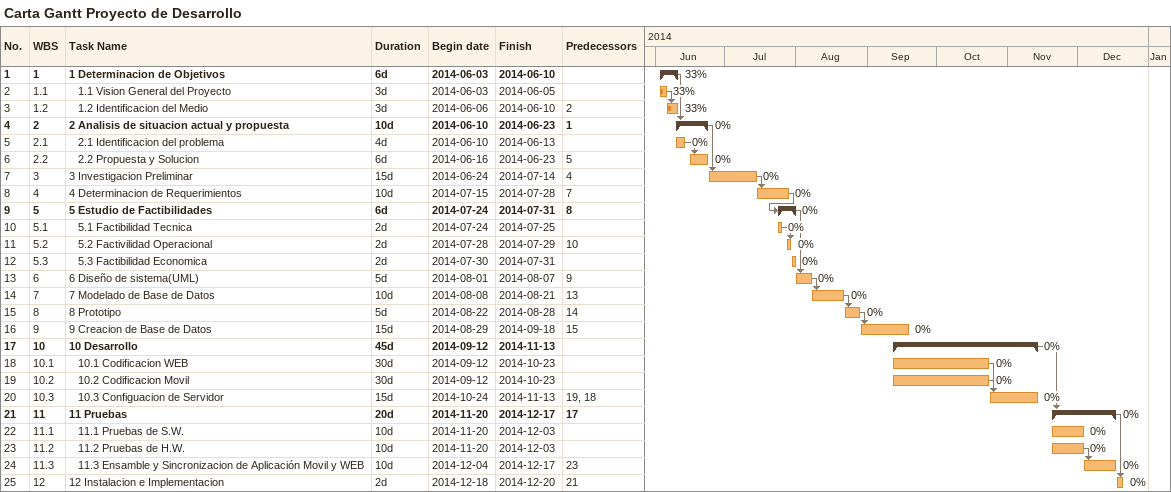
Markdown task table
Carta Gantt Proyecto de Desarrollo

| ID | WBS | Task | Duration | Start | Finish | Predecessors | % complete |
|---|---|---|---|---|---|---|---|
| 1 | 1 | **1 Determinacion de Objetivos** | 6d | 2014-06-03 | 2014-06-10 |  | 33 |
| 2 | 1.1 | 1.1 Vision General del Proyecto | 3d | 2014-06-03 | 2014-06-05 |  | 33 |
| 3 | 1.2 | 1.2 Identificacion del Medio | 3d | 2014-06-06 | 2014-06-10 | 2 | 33 |
| 4 | 2 | **2 Analisis de situacion actual y propuesta** | 10d | 2014-06-10 | 2014-06-23 | 1 | 0 |
| 5 | 2.1 | 2.1 Identificacion del problema | 4d | 2014-06-10 | 2014-06-13 |  | 0 |
| 6 | 2.2 | 2.2 Propuesta y Solucion | 6d | 2014-06-16 | 2014-06-23 | 5 | 0 |
| 7 | 3 | 3 Investigacion Preliminar | 15d | 2014-06-24 | 2014-07-14 | 4 | 0 |
| 8 | 4 | 4 Determinacion de Requerimientos | 10d | 2014-07-15 | 2014-07-28 | 7 | 0 |
| 9 | 5 | **5 Estudio de Factibilidades** | 6d | 2014-07-24 | 2014-07-31 | 8 | 0 |
| 10 | 5.1 | 5.1 Factibilidad Tecnica | 2d | 2014-07-24 | 2014-07-25 |  | 0 |
| 11 | 5.2 | 5.2 Factivilidad Operacional | 2d | 2014-07-28 | 2014-07-29 | 10 | 0 |
| 12 | 5.3 | 5.3 Factibilidad Economica | 2d | 2014-07-30 | 2014-07-31 |  | 0 |
| 13 | 6 | 6 Diseño de sistema(UML) | 5d | 2014-08-01 | 2014-08-07 | 9 | 0 |
| 14 | 7 | 7 Modelado de Base de Datos | 10d | 2014-08-08 | 2014-08-21 | 13 | 0 |
| 15 | 8 | 8 Prototipo | 5d | 2014-08-22 | 2014-08-28 | 14 | 0 |
| 16 | 9 | 9 Creacion de Base de Datos | 15d | 2014-08-29 | 2014-09-18 | 15 | 0 |
| 17 | 10 | **10 Desarrollo** | 45d | 2014-09-12 | 2014-11-13 |  | 0 |
| 18 | 10.1 | 10.1 Codificacion WEB | 30d | 2014-09-12 | 2014-10-23 |  | 0 |
| 19 | 10.2 | 10.2 Codificacion Movil | 30d | 2014-09-12 | 2014-10-23 |  | 0 |
| 20 | 10.3 | 10.3 Configuacion de Servidor | 15d | 2014-10-24 | 2014-11-13 | 19, 18 | 0 |
| 21 | 11 | **11 Pruebas** | 20d | 2014-11-20 | 2014-12-17 | 17 | 0 |
| 22 | 11.1 | 11.1 Pruebas de S.W. | 10d | 2014-11-20 | 2014-12-03 |  | 0 |
| 23 | 11.2 | 11.2 Pruebas de H.W. | 10d | 2014-11-20 | 2014-12-03 |  | 0 |
| 24 | 11.3 | 11.3 Ensamble y Sincronizacion de Aplicación Movil y WEB | 10d | 2014-12-04 | 2014-12-17 | 23 | 0 |
| 25 | 12 | 12 Instalacion e Implementacion | 2d | 2014-12-18 | 2014-12-20 | 21 | 0 |
